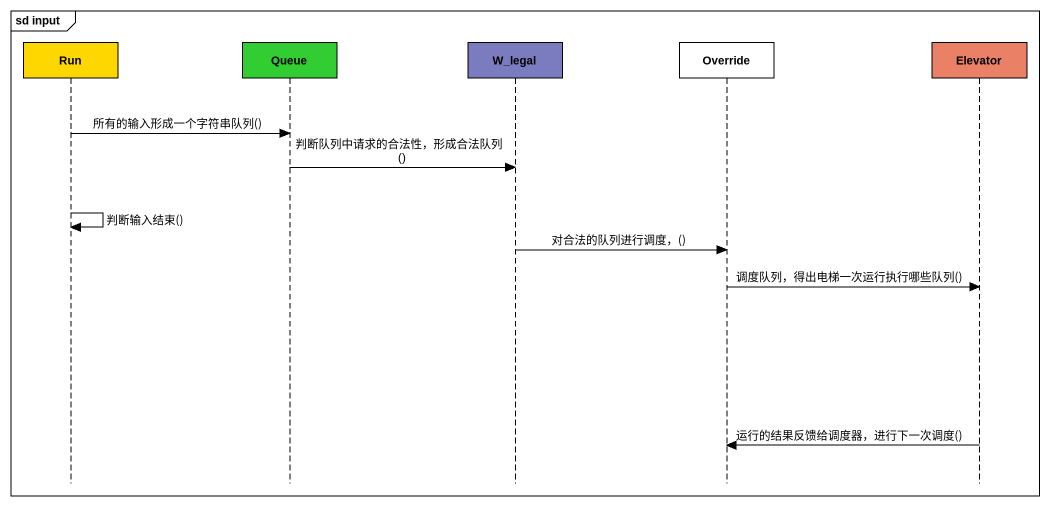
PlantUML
@startuml
mainframe sd input
hide footbox
participant Run #FFD700
participant "Queue" as Queue_ #32CD32
participant W_legal #7B7BC0
participant Override
participant Elevator #EA8066

Run -> Queue_ : 所有的输入形成一个字符串队列()
Queue_ -> W_legal : 判断队列中请求的合法性，形成合法队列()
Run -> Run : 判断输入结束()
W_legal -> Override : 对合法的队列进行调度，()
Override -> Elevator : 调度队列，得出电梯一次运行执行哪些队列()
Elevator -> Override : 运行的结果反馈给调度器，进行下一次调度()
@enduml
